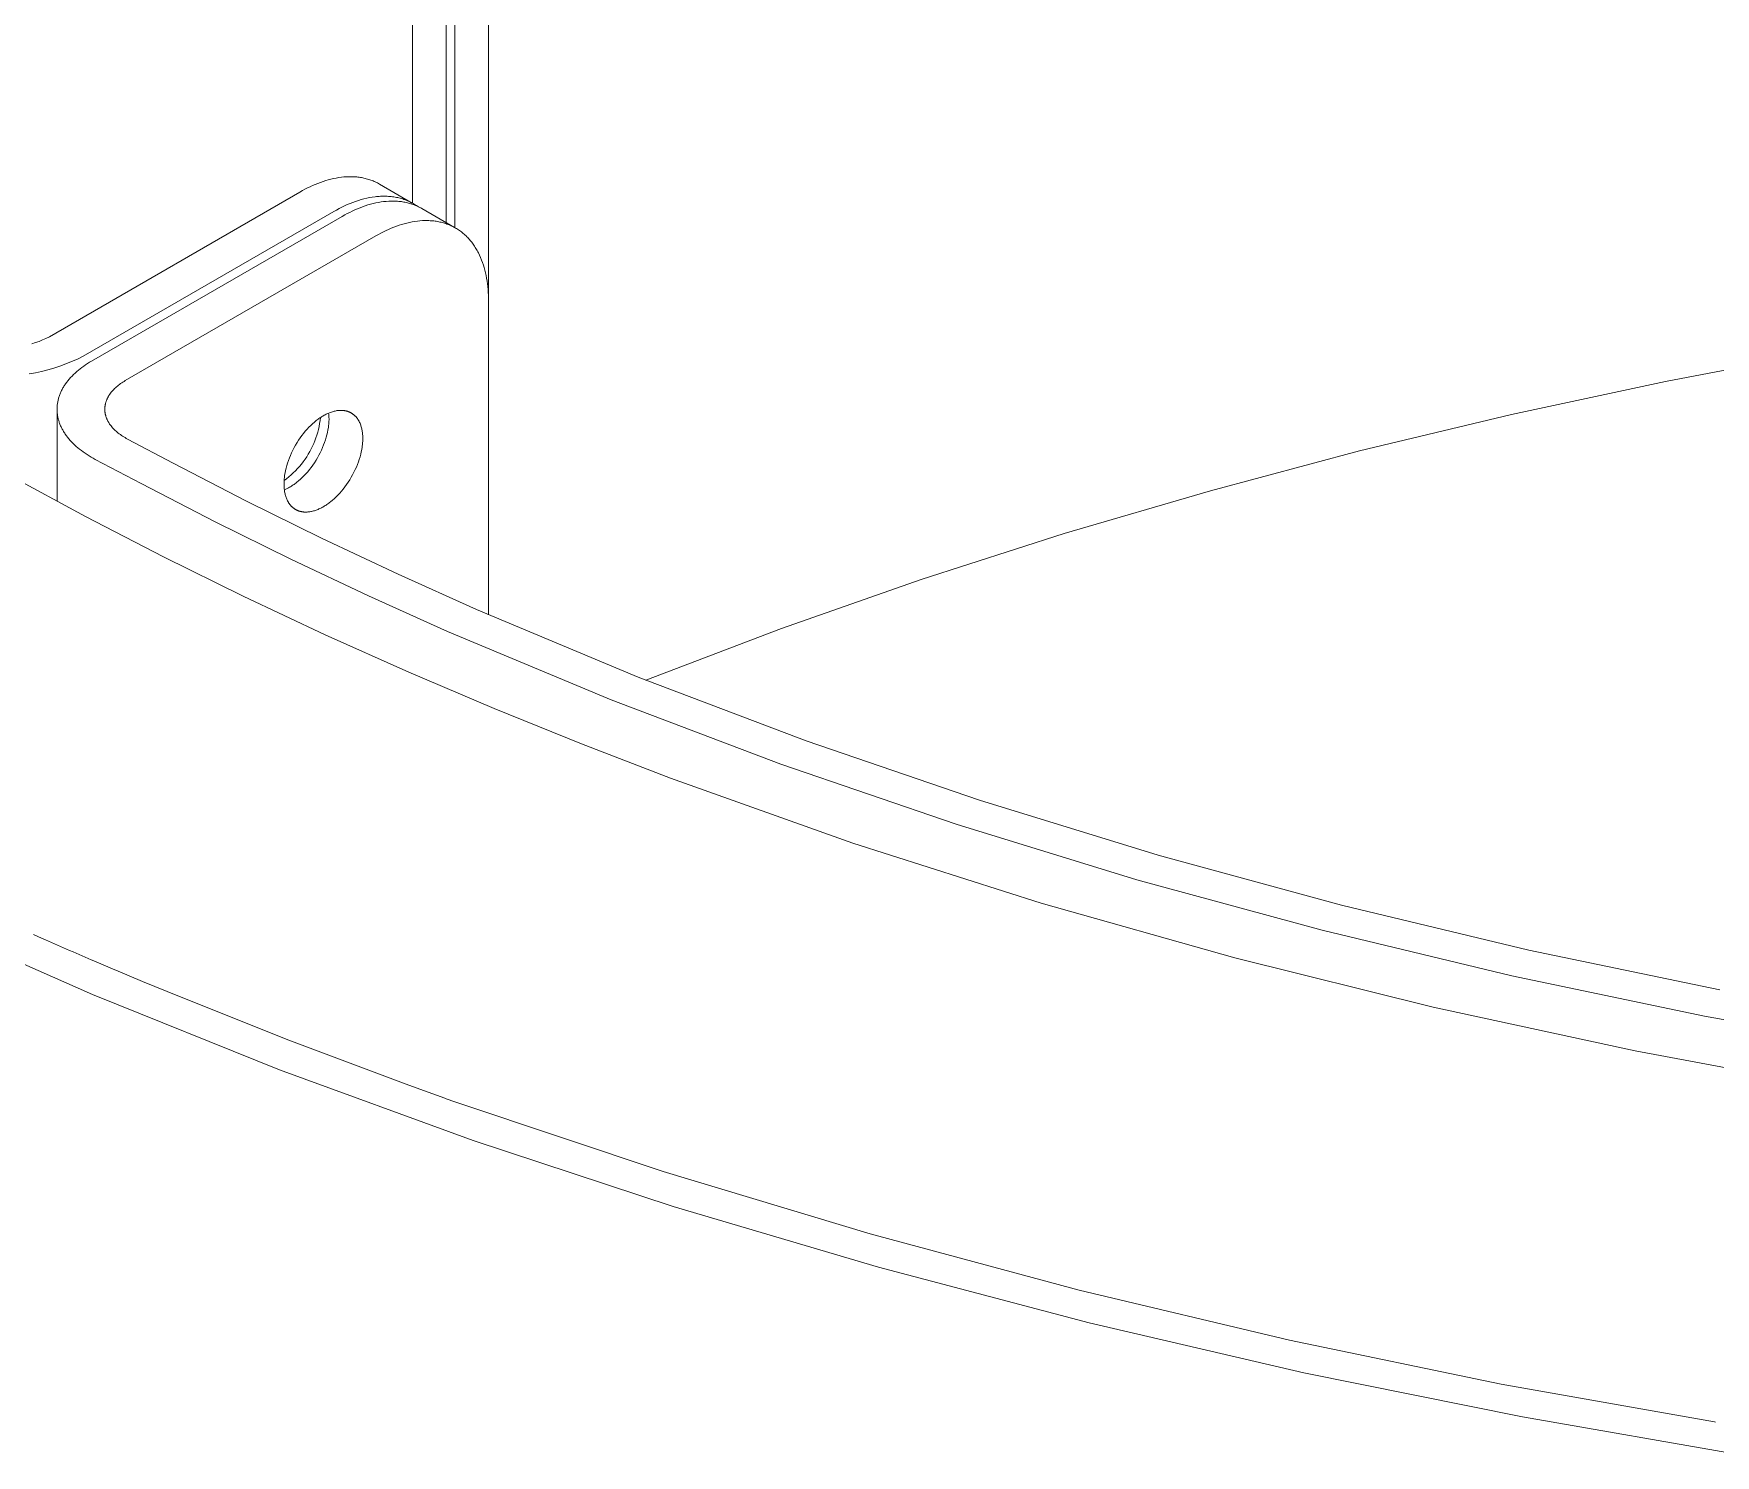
# Model space of a CAD drawing. Header units: inches. Extents: x -0.2 to 94.2, y 2.6 to 69.8.
# Drawn here: x 71.478 to 75.638, y 27.171 to 30.687 of the extents above; entities that cross this region are included whole.
import ezdxf

# ---------------------------------------------------------------- set-up
doc = ezdxf.new("R2010")
doc.units = ezdxf.units.IN
doc.layers.add('ZANO_R', color=7, linetype='Continuous', lineweight=0)

msp = doc.modelspace()

# ---------------------------------------------------------------- linework, layer by layer
at = {"layer": 'ZANO_R'}
for p, q in [((72.6032, 37.69706), (72.6032, 30.02997)), ((72.51968, 37.64885), (72.51968, 30.20777)), ((72.49878, 30.21986), (72.49878, 37.63678)), ((72.41526, 30.26805), (72.41526, 37.58856)), ((72.20698, 30.32577), (72.21347, 30.32747)), ((72.21347, 30.32747), (72.21996, 30.32897)), ((72.21996, 30.32897), (72.22644, 30.33027)), ((72.22644, 30.33027), (72.2329, 30.33137)), ((72.2329, 30.33137), (72.23934, 30.33225)), ((72.23934, 30.33225), (72.24575, 30.33291)), ((72.24575, 30.33291), (72.25212, 30.33335)), ((72.25212, 30.33335), (72.25529, 30.33349)), ((72.25529, 30.33349), (72.25845, 30.33357)), ((72.25845, 30.33357), (72.2616, 30.3336)), ((72.2616, 30.3336), (72.26473, 30.33356)), ((72.26473, 30.33356), (72.26785, 30.33347)), ((72.26785, 30.33347), (72.27095, 30.33332)), ((72.27095, 30.33332), (72.27404, 30.33312)), ((72.27404, 30.33312), (72.27711, 30.33285)), ((72.27711, 30.33285), (72.28016, 30.33253)), ((72.28016, 30.33253), (72.2832, 30.33215)), ((72.2832, 30.33215), (72.28621, 30.33171)), ((72.28621, 30.33171), (72.28921, 30.33121)), ((72.28921, 30.33121), (72.29218, 30.33065)), ((72.29218, 30.33065), (72.29513, 30.33003)), ((72.29513, 30.33003), (72.29806, 30.32935)), ((72.29806, 30.32935), (72.30097, 30.32861)), ((72.30097, 30.32861), (72.30385, 30.32781)), ((72.30385, 30.32781), (72.3067, 30.32696)), ((72.3067, 30.32696), (72.30953, 30.32604)), ((71.5169, 29.93771), (72.13687, 30.29565)), ((72.13687, 30.29565), (72.14305, 30.29914)), ((72.14305, 30.29914), (72.14928, 30.3025)), ((72.14928, 30.3025), (72.15556, 30.30572)), ((72.15556, 30.30572), (72.16188, 30.30879)), ((72.16188, 30.30879), (72.16825, 30.31172)), ((72.16825, 30.31172), (72.17464, 30.31449)), ((72.17464, 30.31449), (72.18107, 30.3171)), ((72.18107, 30.3171), (72.18753, 30.31953)), ((72.18753, 30.31953), (72.194, 30.32179)), ((72.194, 30.32179), (72.20048, 30.32388)), ((72.20048, 30.32388), (72.20698, 30.32577)), ((72.30953, 30.32604), (72.31234, 30.32507)), ((72.31234, 30.32507), (72.31511, 30.32403)), ((72.31511, 30.32403), (72.31786, 30.32294)), ((72.31786, 30.32294), (72.32058, 30.32179)), ((72.32058, 30.32179), (72.32327, 30.32058)), ((72.32327, 30.32058), (72.32593, 30.31931)), ((72.32593, 30.31931), (72.32856, 30.31798)), ((72.32603, 30.28438), (72.32944, 30.28471)), ((72.32856, 30.31798), (72.33116, 30.3166)), ((72.32944, 30.28471), (72.33283, 30.28497)), ((72.33116, 30.3166), (72.33372, 30.31515)), ((72.33283, 30.28497), (72.33621, 30.28516)), ((72.41469, 30.26841), (72.33372, 30.31515)), ((72.33621, 30.28516), (72.33959, 30.2853)), ((72.33959, 30.2853), (72.34294, 30.28537)), ((72.34294, 30.28537), (72.34629, 30.28537)), ((72.34629, 30.28537), (72.34961, 30.28531)), ((72.34961, 30.28531), (72.35292, 30.28519)), ((72.35292, 30.28519), (72.35622, 30.285)), ((72.35622, 30.285), (72.35949, 30.28474)), ((72.35949, 30.28474), (72.36275, 30.28442)), ((72.22039, 30.24743), (71.60041, 29.88949)), ((72.22039, 30.24743), (72.22696, 30.25114)), ((72.22696, 30.25114), (72.2336, 30.2547)), ((72.2336, 30.2547), (72.24029, 30.2581)), ((72.24029, 30.2581), (72.24703, 30.26134)), ((72.24703, 30.26134), (72.25381, 30.26441)), ((72.25998, 30.24543), (72.2537, 30.24221)), ((72.25381, 30.26441), (72.26063, 30.26729)), ((72.2663, 30.24851), (72.25998, 30.24543)), ((72.26063, 30.26729), (72.26748, 30.26999)), ((72.27267, 30.25143), (72.2663, 30.24851)), ((72.26748, 30.26999), (72.27436, 30.2725)), ((72.27906, 30.2542), (72.27267, 30.25143)), ((72.27436, 30.2725), (72.28126, 30.2748)), ((72.28549, 30.25681), (72.27906, 30.2542)), ((72.28126, 30.2748), (72.28816, 30.27689)), ((72.29194, 30.25925), (72.28549, 30.25681)), ((72.28816, 30.27689), (72.29507, 30.27877)), ((72.29842, 30.26151), (72.29194, 30.25925)), ((72.29507, 30.27877), (72.30198, 30.28043)), ((72.3049, 30.26359), (72.29842, 30.26151)), ((72.30198, 30.28043), (72.30888, 30.28185)), ((72.31139, 30.26548), (72.3049, 30.26359)), ((72.30888, 30.28185), (72.31576, 30.28305)), ((72.31789, 30.26718), (72.31139, 30.26548)), ((72.31576, 30.28305), (72.32262, 30.284)), ((72.32438, 30.26869), (72.31789, 30.26718)), ((72.32262, 30.284), (72.32603, 30.28438)), ((72.33086, 30.26999), (72.32438, 30.26869)), ((72.33732, 30.27108), (72.33086, 30.26999)), ((72.34376, 30.27196), (72.33732, 30.27108)), ((72.35017, 30.27262), (72.34376, 30.27196)), ((72.35654, 30.27307), (72.35017, 30.27262)), ((72.35971, 30.2732), (72.35654, 30.27307)), ((72.36287, 30.27328), (72.35971, 30.2732)), ((72.36275, 30.28442), (72.36598, 30.28403)), ((72.36602, 30.27331), (72.36287, 30.27328)), ((72.36598, 30.28403), (72.36919, 30.28357)), ((72.36915, 30.27328), (72.36602, 30.27331)), ((72.37227, 30.27319), (72.36915, 30.27328)), ((72.36919, 30.28357), (72.37238, 30.28305)), ((72.37537, 30.27304), (72.37227, 30.27319)), ((72.37238, 30.28305), (72.37555, 30.28246)), ((72.37846, 30.27283), (72.37537, 30.27304)), ((72.37555, 30.28246), (72.37869, 30.2818)), ((72.38153, 30.27257), (72.37846, 30.27283)), ((72.37869, 30.2818), (72.38181, 30.28108)), ((72.38458, 30.27224), (72.38153, 30.27257)), ((72.38181, 30.28108), (72.3849, 30.28028)), ((72.38762, 30.27186), (72.38458, 30.27224)), ((72.3849, 30.28028), (72.38796, 30.27942)), ((72.39063, 30.27142), (72.38762, 30.27186)), ((72.38796, 30.27942), (72.39099, 30.2785)), ((72.39363, 30.27092), (72.39063, 30.27142)), ((72.39099, 30.2785), (72.39399, 30.2775)), ((72.3966, 30.27036), (72.39363, 30.27092)), ((72.39399, 30.2775), (72.39697, 30.27644)), ((72.39955, 30.26974), (72.3966, 30.27036)), ((72.39697, 30.27644), (72.39991, 30.27532)), ((72.40248, 30.26906), (72.39955, 30.26974)), ((72.39991, 30.27532), (72.40282, 30.27412)), ((72.40539, 30.26833), (72.40248, 30.26906)), ((72.40282, 30.27412), (72.40569, 30.27286)), ((72.40827, 30.26753), (72.40539, 30.26833)), ((72.40569, 30.27286), (72.40853, 30.27153)), ((72.41112, 30.26667), (72.40827, 30.26753)), ((72.40853, 30.27153), (72.41134, 30.27014)), ((72.41395, 30.26576), (72.41112, 30.26667)), ((72.41134, 30.27014), (72.41411, 30.26868)), ((72.41676, 30.26478), (72.41395, 30.26576)), ((72.41411, 30.26868), (72.41685, 30.26716)), ((72.41953, 30.26375), (72.41676, 30.26478)), ((72.41685, 30.26716), (72.41955, 30.26557)), ((72.42228, 30.26265), (72.41953, 30.26375)), ((72.41955, 30.26557), (72.42221, 30.26392)), ((72.42221, 30.26392), (72.42483, 30.2622)), ((72.425, 30.2615), (72.42228, 30.26265)), ((72.42483, 30.2622), (72.42741, 30.26042)), ((72.42769, 30.26029), (72.425, 30.2615)), ((72.43035, 30.25902), (72.42769, 30.26029)), ((72.43298, 30.25769), (72.43035, 30.25902)), ((72.43558, 30.25631), (72.43298, 30.25769)), ((72.43814, 30.25487), (72.43558, 30.25631)), ((72.43814, 30.25487), (72.51911, 30.20812)), ((71.62132, 29.87743), (72.24129, 30.23537)), ((72.24747, 30.23885), (72.24129, 30.23537)), ((72.2537, 30.24221), (72.24747, 30.23885)), ((72.35618, 30.20322), (72.34982, 30.20029)), ((72.36258, 30.20598), (72.35618, 30.20322)), ((72.36901, 30.20859), (72.36258, 30.20598)), ((72.37546, 30.21103), (72.36901, 30.20859)), ((72.38193, 30.21329), (72.37546, 30.21103)), ((72.38842, 30.21537), (72.38193, 30.21329)), ((72.39491, 30.21726), (72.38842, 30.21537)), ((72.40141, 30.21896), (72.39491, 30.21726)), ((72.4079, 30.22047), (72.40141, 30.21896)), ((72.41438, 30.22177), (72.4079, 30.22047)), ((72.42084, 30.22286), (72.41438, 30.22177)), ((72.42728, 30.22374), (72.42084, 30.22286)), ((72.43369, 30.2244), (72.42728, 30.22374)), ((72.44006, 30.22485), (72.43369, 30.2244)), ((72.44323, 30.22498), (72.44006, 30.22485)), ((72.44639, 30.22507), (72.44323, 30.22498)), ((72.44954, 30.22509), (72.44639, 30.22507)), ((72.45267, 30.22506), (72.44954, 30.22509)), ((72.45579, 30.22497), (72.45267, 30.22506)), ((72.45889, 30.22482), (72.45579, 30.22497)), ((72.46198, 30.22461), (72.45889, 30.22482)), ((72.46505, 30.22435), (72.46198, 30.22461)), ((72.4681, 30.22402), (72.46505, 30.22435)), ((72.47113, 30.22364), (72.4681, 30.22402)), ((72.47415, 30.2232), (72.47113, 30.22364)), ((72.47714, 30.2227), (72.47415, 30.2232)), ((72.48012, 30.22214), (72.47714, 30.2227)), ((72.48307, 30.22152), (72.48012, 30.22214)), ((72.486, 30.22084), (72.48307, 30.22152)), ((72.4889, 30.22011), (72.486, 30.22084)), ((72.49178, 30.21931), (72.4889, 30.22011)), ((72.49464, 30.21845), (72.49178, 30.21931)), ((72.49747, 30.21754), (72.49464, 30.21845)), ((72.50027, 30.21656), (72.49747, 30.21754)), ((72.50305, 30.21553), (72.50027, 30.21656)), ((72.5058, 30.21443), (72.50305, 30.21553)), ((72.50852, 30.21328), (72.5058, 30.21443)), ((72.51121, 30.21207), (72.50852, 30.21328)), ((72.51387, 30.2108), (72.51121, 30.21207)), ((72.5165, 30.20947), (72.51387, 30.2108)), ((72.51909, 30.20809), (72.5165, 30.20947)), ((72.52166, 30.20665), (72.51909, 30.20809)), ((72.52419, 30.20515), (72.52166, 30.20665)), ((72.52669, 30.20359), (72.52419, 30.20515)), ((72.52915, 30.20198), (72.52669, 30.20359)), ((72.53158, 30.20031), (72.52915, 30.20198)), ((72.32481, 30.18715), (71.70483, 29.82921)), ((72.33098, 30.19064), (72.32481, 30.18715)), ((72.33722, 30.19399), (72.33098, 30.19064)), ((72.3435, 30.19721), (72.33722, 30.19399)), ((72.34982, 30.20029), (72.3435, 30.19721)), ((72.53397, 30.19859), (72.53158, 30.20031)), ((72.53633, 30.19681), (72.53397, 30.19859)), ((72.53865, 30.19497), (72.53633, 30.19681)), ((72.54093, 30.19309), (72.53865, 30.19497)), ((72.54318, 30.19115), (72.54093, 30.19309)), ((72.54539, 30.18915), (72.54318, 30.19115)), ((72.54756, 30.18711), (72.54539, 30.18915)), ((72.54969, 30.18501), (72.54756, 30.18711)), ((72.55178, 30.18286), (72.54969, 30.18501)), ((72.55383, 30.18067), (72.55178, 30.18286)), ((72.55585, 30.17842), (72.55383, 30.18067)), ((72.55782, 30.17612), (72.55585, 30.17842)), ((72.55975, 30.17378), (72.55782, 30.17612)), ((72.56164, 30.17139), (72.55975, 30.17378)), ((72.56348, 30.16895), (72.56164, 30.17139)), ((72.56529, 30.16647), (72.56348, 30.16895)), ((72.56706, 30.16395), (72.56529, 30.16647)), ((72.56878, 30.16138), (72.56706, 30.16395)), ((72.57046, 30.15876), (72.56878, 30.16138)), ((72.57209, 30.15611), (72.57046, 30.15876)), ((72.57369, 30.15341), (72.57209, 30.15611)), ((72.57524, 30.15067), (72.57369, 30.15341)), ((72.57675, 30.1479), (72.57524, 30.15067)), ((72.57822, 30.14508), (72.57675, 30.1479)), ((72.58102, 30.13934), (72.57822, 30.14508)), ((72.58365, 30.13346), (72.58102, 30.13934)), ((72.58611, 30.12744), (72.58365, 30.13346)), ((72.58839, 30.1213), (72.58611, 30.12744)), ((72.59051, 30.11504), (72.58839, 30.1213)), ((72.59245, 30.10867), (72.59051, 30.11504)), ((72.59422, 30.10219), (72.59245, 30.10867)), ((72.59583, 30.09562), (72.59422, 30.10219)), ((72.59727, 30.08896), (72.59583, 30.09562)), ((72.59855, 30.08223), (72.59727, 30.08896)), ((72.59966, 30.07542), (72.59855, 30.08223)), ((72.60062, 30.06855), (72.59966, 30.07542)), ((72.60142, 30.06163), (72.60062, 30.06855)), ((72.60207, 30.05465), (72.60142, 30.06163)), ((72.60257, 30.04764), (72.60207, 30.05465)), ((72.60292, 30.04059), (72.60257, 30.04764)), ((72.60313, 30.03351), (72.60292, 30.04059)), ((72.6032, 30.02642), (72.60313, 30.03351)), ((72.6032, 29.25), (72.6032, 30.02642)), ((71.48271, 29.92318), (71.47387, 29.92029)), ((71.49144, 29.92637), (71.48271, 29.92318)), ((71.50005, 29.92986), (71.49144, 29.92637)), ((71.50854, 29.93364), (71.50005, 29.92986)), ((71.5169, 29.93771), (71.50854, 29.93364)), ((71.54291, 29.86505), (71.5576, 29.87041)), ((71.5576, 29.87041), (71.57209, 29.87628)), ((71.57209, 29.87628), (71.58636, 29.88264)), ((71.58636, 29.88264), (71.60041, 29.88949)), ((71.60662, 29.86829), (71.61141, 29.87142)), ((71.61141, 29.87142), (71.61631, 29.87446)), ((71.61631, 29.87446), (71.62132, 29.87743)), ((75.51477, 29.8274), (75.90071, 29.90082)), ((71.46721, 29.846), (71.4826, 29.84876)), ((71.4826, 29.84876), (71.49788, 29.85205)), ((71.49788, 29.85205), (71.51304, 29.85586)), ((71.51304, 29.85586), (71.52805, 29.8602)), ((71.52805, 29.8602), (71.54291, 29.86505)), ((71.55983, 29.82513), (71.56286, 29.82905)), ((71.56286, 29.82905), (71.56607, 29.83293)), ((71.56607, 29.83293), (71.56945, 29.83676)), ((71.56945, 29.83676), (71.57299, 29.84053)), ((71.57299, 29.84053), (71.57668, 29.84423)), ((71.57668, 29.84423), (71.58054, 29.84788)), ((71.58054, 29.84788), (71.58454, 29.85146)), ((71.58454, 29.85146), (71.58869, 29.85498)), ((71.58869, 29.85498), (71.59297, 29.85842)), ((71.59297, 29.85842), (71.5974, 29.86178)), ((71.5974, 29.86178), (71.60195, 29.86507)), ((71.60195, 29.86507), (71.60662, 29.86829)), ((71.70186, 29.82745), (71.69894, 29.82563)), ((71.70483, 29.82921), (71.70186, 29.82745)), ((75.13364, 29.74552), (75.51477, 29.8274)), ((71.53937, 29.78406), (71.53996, 29.78616)), ((71.53996, 29.78616), (71.54058, 29.78825)), ((71.54058, 29.78825), (71.54126, 29.79035)), ((71.54126, 29.79035), (71.54198, 29.79244)), ((71.54198, 29.79244), (71.54275, 29.79453)), ((71.54275, 29.79453), (71.54357, 29.79661)), ((71.54357, 29.79661), (71.54443, 29.79869)), ((71.54443, 29.79869), (71.54534, 29.80077)), ((71.54534, 29.80077), (71.5463, 29.80284)), ((71.5463, 29.80284), (71.5473, 29.8049)), ((71.5473, 29.8049), (71.54835, 29.80696)), ((71.54835, 29.80696), (71.54944, 29.80901)), ((71.54944, 29.80901), (71.55058, 29.81106)), ((71.55058, 29.81106), (71.55177, 29.8131)), ((71.55177, 29.8131), (71.553, 29.81513)), ((71.553, 29.81513), (71.55428, 29.81715)), ((71.55428, 29.81715), (71.5556, 29.81916)), ((71.5556, 29.81916), (71.55696, 29.82116)), ((71.55696, 29.82116), (71.55983, 29.82513)), ((71.66082, 29.78609), (71.66023, 29.78486)), ((71.66145, 29.78731), (71.66082, 29.78609)), ((71.6621, 29.78853), (71.66145, 29.78731)), ((71.66278, 29.78975), (71.6621, 29.78853)), ((71.66348, 29.79096), (71.66278, 29.78975)), ((71.66421, 29.79216), (71.66348, 29.79096)), ((71.66497, 29.79336), (71.66421, 29.79216)), ((71.66576, 29.79456), (71.66497, 29.79336)), ((71.66657, 29.79575), (71.66576, 29.79456)), ((71.66827, 29.79811), (71.66657, 29.79575)), ((71.67008, 29.80045), (71.66827, 29.79811)), ((71.67199, 29.80275), (71.67008, 29.80045)), ((71.67399, 29.80503), (71.67199, 29.80275)), ((71.6761, 29.80727), (71.67399, 29.80503)), ((71.6783, 29.80947), (71.6761, 29.80727)), ((71.68059, 29.81164), (71.6783, 29.80947)), ((71.68297, 29.81377), (71.68059, 29.81164)), ((71.68543, 29.81586), (71.68297, 29.81377)), ((71.68798, 29.81791), (71.68543, 29.81586)), ((71.69061, 29.81991), (71.68798, 29.81791)), ((71.69332, 29.82186), (71.69061, 29.81991)), ((71.69609, 29.82377), (71.69332, 29.82186)), ((71.69894, 29.82563), (71.69609, 29.82377)), ((71.53599, 29.75896), (71.53602, 29.76103)), ((71.536, 29.75688), (71.53599, 29.75896)), ((71.53599, 29.53069), (71.53599, 29.75688)), ((71.53605, 29.75482), (71.536, 29.75688)), ((71.53602, 29.76103), (71.5361, 29.76311)), ((71.53616, 29.75275), (71.53605, 29.75482)), ((71.5361, 29.76311), (71.53622, 29.7652)), ((71.5363, 29.75068), (71.53616, 29.75275)), ((71.53622, 29.7652), (71.53638, 29.76729)), ((71.53649, 29.74861), (71.5363, 29.75068)), ((71.53638, 29.76729), (71.5366, 29.76938)), ((71.53672, 29.74653), (71.53649, 29.74861)), ((71.5366, 29.76938), (71.53686, 29.77147)), ((71.537, 29.74445), (71.53672, 29.74653)), ((71.53686, 29.77147), (71.53716, 29.77357)), ((71.53733, 29.74237), (71.537, 29.74445)), ((71.53716, 29.77357), (71.53751, 29.77567)), ((71.53751, 29.77567), (71.53791, 29.77777)), ((71.53791, 29.77777), (71.53835, 29.77986)), ((71.53835, 29.77986), (71.53884, 29.78196)), ((71.53884, 29.78196), (71.53937, 29.78406)), ((71.65412, 29.76), (71.6541, 29.75877)), ((71.6541, 29.75877), (71.6541, 29.75753)), ((71.6541, 29.75753), (71.65414, 29.7563)), ((71.65416, 29.76124), (71.65412, 29.76)), ((71.65414, 29.7563), (71.6542, 29.75508)), ((71.65423, 29.76248), (71.65416, 29.76124)), ((71.6542, 29.75508), (71.65428, 29.75385)), ((71.65433, 29.76372), (71.65423, 29.76248)), ((71.65428, 29.75385), (71.6544, 29.75261)), ((71.65446, 29.76496), (71.65433, 29.76372)), ((71.6544, 29.75261), (71.65453, 29.75138)), ((71.65461, 29.76621), (71.65446, 29.76496)), ((71.65453, 29.75138), (71.6547, 29.75014)), ((71.65479, 29.76745), (71.65461, 29.76621)), ((71.6547, 29.75014), (71.65489, 29.7489)), ((71.655, 29.7687), (71.65479, 29.76745)), ((71.65489, 29.7489), (71.65511, 29.74766)), ((71.65524, 29.76995), (71.655, 29.7687)), ((71.65511, 29.74766), (71.65536, 29.74642)), ((71.6555, 29.7712), (71.65524, 29.76995)), ((71.65536, 29.74642), (71.65564, 29.74518)), ((71.65579, 29.77245), (71.6555, 29.7712)), ((71.65564, 29.74518), (71.65594, 29.74394)), ((71.65611, 29.77369), (71.65579, 29.77245)), ((71.65594, 29.74394), (71.65627, 29.7427)), ((71.65646, 29.77494), (71.65611, 29.77369)), ((71.65683, 29.77619), (71.65646, 29.77494)), ((71.65723, 29.77743), (71.65683, 29.77619)), ((71.65766, 29.77868), (71.65723, 29.77743)), ((71.65812, 29.77992), (71.65766, 29.77868)), ((71.65861, 29.78116), (71.65812, 29.77992)), ((71.65912, 29.78239), (71.65861, 29.78116)), ((71.65966, 29.78363), (71.65912, 29.78239)), ((71.66023, 29.78486), (71.65966, 29.78363)), ((72.19696, 29.74363), (72.19914, 29.74481)), ((72.19914, 29.74481), (72.20134, 29.74594)), ((72.20134, 29.74594), (72.20356, 29.74701)), ((72.20356, 29.74701), (72.20578, 29.74804)), ((72.20578, 29.74804), (72.20802, 29.74901)), ((72.20784, 29.74893), (72.20823, 29.7453)), ((72.20802, 29.74901), (72.21027, 29.74992)), ((72.20823, 29.7453), (72.20851, 29.74167)), ((72.21027, 29.74992), (72.21253, 29.75077)), ((72.21253, 29.75077), (72.2148, 29.75156)), ((72.2148, 29.75156), (72.21707, 29.75229)), ((72.21707, 29.75229), (72.21934, 29.75295)), ((72.21934, 29.75295), (72.22161, 29.75355)), ((72.22161, 29.75355), (72.22388, 29.75408)), ((72.22388, 29.75408), (72.22615, 29.75453)), ((72.22615, 29.75453), (72.22841, 29.75491)), ((72.22841, 29.75491), (72.23067, 29.75522)), ((72.23067, 29.75522), (72.23291, 29.75545)), ((72.23291, 29.75545), (72.23514, 29.75561)), ((72.23514, 29.75561), (72.23625, 29.75566)), ((72.23625, 29.75566), (72.23736, 29.75569)), ((72.23736, 29.75569), (72.23846, 29.75569)), ((72.23846, 29.75569), (72.23955, 29.75568)), ((72.23955, 29.75568), (72.24064, 29.75565)), ((72.24064, 29.75565), (72.24173, 29.7556)), ((72.24173, 29.7556), (72.24281, 29.75553)), ((72.24281, 29.75553), (72.24389, 29.75543)), ((72.24389, 29.75543), (72.24495, 29.75532)), ((72.24495, 29.75532), (72.24602, 29.75519)), ((72.24602, 29.75519), (72.24707, 29.75503)), ((72.24707, 29.75503), (72.24812, 29.75486)), ((72.24812, 29.75486), (72.24916, 29.75466)), ((72.24916, 29.75466), (72.25019, 29.75445)), ((72.25019, 29.75445), (72.25122, 29.75421)), ((72.25122, 29.75421), (72.25224, 29.75395)), ((72.25224, 29.75395), (72.25324, 29.75367)), ((72.25324, 29.75367), (72.25424, 29.75337)), ((72.25424, 29.75337), (72.25523, 29.75305)), ((72.25523, 29.75305), (72.25622, 29.75271)), ((72.25622, 29.75271), (72.25719, 29.75235)), ((72.25719, 29.75235), (72.25815, 29.75196)), ((72.25815, 29.75196), (72.2591, 29.75156)), ((72.2591, 29.75156), (72.26004, 29.75114)), ((72.26004, 29.75114), (72.26097, 29.75069)), ((72.26097, 29.75069), (72.26189, 29.75023)), ((72.26189, 29.75023), (72.2628, 29.74974)), ((72.2628, 29.74974), (72.2637, 29.74924)), ((72.2637, 29.74924), (72.26458, 29.74871)), ((72.26458, 29.74871), (72.26546, 29.74817)), ((72.26546, 29.74817), (72.26632, 29.7476)), ((72.26632, 29.7476), (72.26717, 29.74702)), ((72.26717, 29.74702), (72.26801, 29.74642)), ((72.26801, 29.74642), (72.26883, 29.74579)), ((72.26883, 29.74579), (72.26965, 29.74515)), ((72.26965, 29.74515), (72.27045, 29.74449)), ((72.27045, 29.74449), (72.27123, 29.74381)), ((72.27123, 29.74381), (72.27201, 29.74312)), ((74.75814, 29.65534), (75.13364, 29.74552)), ((71.5377, 29.74028), (71.53733, 29.74237)), ((71.53811, 29.7382), (71.5377, 29.74028)), ((71.53857, 29.73611), (71.53811, 29.7382)), ((71.53908, 29.73402), (71.53857, 29.73611)), ((71.53964, 29.73194), (71.53908, 29.73402)), ((71.54024, 29.72985), (71.53964, 29.73194)), ((71.54089, 29.72777), (71.54024, 29.72985)), ((71.54158, 29.72568), (71.54089, 29.72777)), ((71.54232, 29.7236), (71.54158, 29.72568)), ((71.54311, 29.72153), (71.54232, 29.7236)), ((71.54394, 29.71945), (71.54311, 29.72153)), ((71.54482, 29.71738), (71.54394, 29.71945)), ((71.54575, 29.71531), (71.54482, 29.71738)), ((71.54672, 29.71325), (71.54575, 29.71531)), ((71.54774, 29.71119), (71.54672, 29.71325)), ((71.5488, 29.70914), (71.54774, 29.71119)), ((71.54991, 29.7071), (71.5488, 29.70914)), ((71.55107, 29.70506), (71.54991, 29.7071)), ((71.55227, 29.70303), (71.55107, 29.70506)), ((71.55352, 29.70101), (71.55227, 29.70303)), ((71.65627, 29.7427), (71.65663, 29.74146)), ((71.65663, 29.74146), (71.65701, 29.74022)), ((71.65701, 29.74022), (71.65742, 29.73898)), ((71.65742, 29.73898), (71.65786, 29.73775)), ((71.65786, 29.73775), (71.65833, 29.73651)), ((71.65833, 29.73651), (71.65883, 29.73528)), ((71.65883, 29.73528), (71.65935, 29.73404)), ((71.65935, 29.73404), (71.6599, 29.73282)), ((71.6599, 29.73282), (71.66048, 29.73159)), ((71.66048, 29.73159), (71.66108, 29.73037)), ((71.66108, 29.73037), (71.66172, 29.72915)), ((71.66172, 29.72915), (71.66238, 29.72793)), ((71.66238, 29.72793), (71.66307, 29.72672)), ((71.66307, 29.72672), (71.66378, 29.72551)), ((71.66378, 29.72551), (71.66452, 29.72431)), ((71.66452, 29.72431), (71.66529, 29.72311)), ((71.66529, 29.72311), (71.66609, 29.72192)), ((71.66609, 29.72192), (71.66776, 29.71955)), ((71.66776, 29.71955), (71.66954, 29.71721)), ((71.66954, 29.71721), (71.67142, 29.71489)), ((71.67142, 29.71489), (71.6734, 29.71261)), ((71.6734, 29.71261), (71.67548, 29.71035)), ((71.67548, 29.71035), (71.67766, 29.70813)), ((71.67766, 29.70813), (71.67993, 29.70595)), ((71.67993, 29.70595), (71.68229, 29.7038)), ((71.68229, 29.7038), (71.68474, 29.70169)), ((72.14572, 29.69876), (72.15005, 29.70401)), ((72.15005, 29.70401), (72.15446, 29.70903)), ((72.15446, 29.70903), (72.15894, 29.71381)), ((72.15894, 29.71381), (72.16345, 29.71833)), ((72.16345, 29.71833), (72.16799, 29.72259)), ((72.16799, 29.72259), (72.17254, 29.72658)), ((72.17254, 29.72658), (72.17707, 29.7303)), ((72.17707, 29.7303), (72.17933, 29.73205)), ((72.17933, 29.73205), (72.18158, 29.73374)), ((72.18257, 29.70871), (72.18071, 29.70154)), ((72.18158, 29.73374), (72.18382, 29.73536)), ((72.18418, 29.71595), (72.18257, 29.70871)), ((72.18382, 29.73536), (72.18605, 29.7369)), ((72.18555, 29.72323), (72.18418, 29.71595)), ((72.18667, 29.73055), (72.18555, 29.72323)), ((72.18605, 29.7369), (72.18826, 29.73838)), ((72.18755, 29.73791), (72.18667, 29.73055)), ((72.18826, 29.73838), (72.19046, 29.73979)), ((72.19046, 29.73979), (72.19264, 29.74114)), ((72.19264, 29.74114), (72.1948, 29.74241)), ((72.1948, 29.74241), (72.19696, 29.74363)), ((72.20496, 29.70125), (72.20614, 29.70718)), ((72.20614, 29.70718), (72.20709, 29.71297)), ((72.20709, 29.71297), (72.20748, 29.7158)), ((72.20748, 29.7158), (72.20782, 29.71859)), ((72.20782, 29.71859), (72.2081, 29.72134)), ((72.2081, 29.72134), (72.20833, 29.72404)), ((72.20833, 29.72404), (72.2085, 29.7267)), ((72.2085, 29.7267), (72.20862, 29.72931)), ((72.20851, 29.74167), (72.20867, 29.73802)), ((72.20862, 29.72931), (72.2087, 29.73187)), ((72.20867, 29.73802), (72.20872, 29.73438)), ((72.2087, 29.73187), (72.20872, 29.73438)), ((72.27201, 29.74312), (72.27276, 29.7424)), ((72.27276, 29.7424), (72.27351, 29.74167)), ((72.27351, 29.74167), (72.27424, 29.74091)), ((72.27424, 29.74091), (72.27496, 29.74015)), ((72.27496, 29.74015), (72.27566, 29.73936)), ((72.27566, 29.73936), (72.27635, 29.73856)), ((72.27635, 29.73856), (72.27703, 29.73774)), ((72.27703, 29.73774), (72.27769, 29.7369)), ((72.27769, 29.7369), (72.27834, 29.73605)), ((72.27834, 29.73605), (72.27897, 29.73518)), ((72.27897, 29.73518), (72.27959, 29.73429)), ((72.27959, 29.73429), (72.28019, 29.73339)), ((72.28019, 29.73339), (72.28078, 29.73248)), ((72.28078, 29.73248), (72.28135, 29.73155)), ((72.28135, 29.73155), (72.28191, 29.73061)), ((72.28191, 29.73061), (72.28245, 29.72965)), ((72.28245, 29.72965), (72.28298, 29.72868)), ((72.28298, 29.72868), (72.28349, 29.72769)), ((72.28349, 29.72769), (72.28448, 29.72568)), ((72.28448, 29.72568), (72.2854, 29.72362)), ((72.2854, 29.72362), (72.28626, 29.72152)), ((72.28626, 29.72152), (72.28706, 29.71937)), ((72.28706, 29.71937), (72.2878, 29.71718)), ((72.2878, 29.71718), (72.28848, 29.71495)), ((72.28848, 29.71495), (72.2891, 29.71268)), ((72.2891, 29.71268), (72.28966, 29.71038)), ((72.28966, 29.71038), (72.29016, 29.70805)), ((72.29016, 29.70805), (72.29061, 29.70569)), ((72.29061, 29.70569), (72.291, 29.70331)), ((72.291, 29.70331), (72.29134, 29.70091)), ((71.55482, 29.69899), (71.55352, 29.70101)), ((71.55616, 29.69699), (71.55482, 29.69899)), ((71.55897, 29.69301), (71.55616, 29.69699)), ((71.56195, 29.68907), (71.55897, 29.69301)), ((71.56512, 29.68517), (71.56195, 29.68907)), ((71.56845, 29.68133), (71.56512, 29.68517)), ((71.57195, 29.67753), (71.56845, 29.68133)), ((71.57561, 29.6738), (71.57195, 29.67753)), ((71.57943, 29.67012), (71.57561, 29.6738)), ((71.5834, 29.66651), (71.57943, 29.67012)), ((71.58753, 29.66296), (71.5834, 29.66651)), ((71.5918, 29.65948), (71.58753, 29.66296)), ((71.68474, 29.70169), (71.68728, 29.69962)), ((71.68728, 29.69962), (71.6899, 29.6976)), ((71.6899, 29.6976), (71.6926, 29.69562)), ((71.6926, 29.69562), (71.69538, 29.69368)), ((71.69538, 29.69368), (71.69823, 29.6918)), ((71.69823, 29.6918), (71.70115, 29.68996)), ((71.70115, 29.68996), (71.70414, 29.68817)), ((71.70414, 29.68817), (71.70719, 29.68643)), ((71.70719, 29.68643), (71.71029, 29.68475)), ((71.82352, 29.62485), (71.71029, 29.68475)), ((72.11916, 29.65714), (72.12243, 29.66345)), ((72.12243, 29.66345), (72.1259, 29.66968)), ((72.1259, 29.66968), (72.12956, 29.6758)), ((72.12956, 29.6758), (72.13339, 29.68179)), ((72.13339, 29.68179), (72.13737, 29.68763)), ((72.13737, 29.68763), (72.14148, 29.69329)), ((72.14148, 29.69329), (72.14572, 29.69876)), ((72.16786, 29.66683), (72.16459, 29.66018)), ((72.17089, 29.67359), (72.16786, 29.66683)), ((72.1737, 29.68045), (72.17089, 29.67359)), ((72.17627, 29.6874), (72.1737, 29.68045)), ((72.17861, 29.69443), (72.17627, 29.6874)), ((72.18071, 29.70154), (72.17861, 29.69443)), ((72.18999, 29.65725), (72.19284, 29.66364)), ((72.19284, 29.66364), (72.19545, 29.67004)), ((72.19545, 29.67004), (72.19784, 29.67642)), ((72.19784, 29.67642), (72.19998, 29.68275)), ((72.19998, 29.68275), (72.20188, 29.68901)), ((72.20188, 29.68901), (72.20354, 29.69519)), ((72.20354, 29.69519), (72.20496, 29.70125)), ((72.29061, 29.66475), (72.28966, 29.65896)), ((72.291, 29.66758), (72.29061, 29.66475)), ((72.29134, 29.67037), (72.291, 29.66758)), ((72.29134, 29.70091), (72.29162, 29.69848)), ((72.29162, 29.67312), (72.29134, 29.67037)), ((72.29162, 29.69848), (72.29184, 29.69604)), ((72.29184, 29.67582), (72.29162, 29.67312)), ((72.29184, 29.69604), (72.29202, 29.69359)), ((72.29202, 29.67848), (72.29184, 29.67582)), ((72.29202, 29.69359), (72.29214, 29.69112)), ((72.29214, 29.68109), (72.29202, 29.67848)), ((72.29214, 29.69112), (72.29221, 29.68864)), ((72.29221, 29.68365), (72.29214, 29.68109)), ((72.29221, 29.68864), (72.29224, 29.68616)), ((72.29224, 29.68616), (72.29221, 29.68365)), ((71.5962, 29.65608), (71.5918, 29.65948)), ((71.60075, 29.65275), (71.5962, 29.65608)), ((71.60542, 29.6495), (71.60075, 29.65275)), ((71.61021, 29.64632), (71.60542, 29.6495)), ((71.61512, 29.64323), (71.61021, 29.64632)), ((71.62015, 29.64023), (71.61512, 29.64323)), ((71.62527, 29.63731), (71.62015, 29.64023)), ((71.6305, 29.63447), (71.62527, 29.63731)), ((71.6305, 29.63447), (71.74373, 29.57457)), ((72.00459, 29.53121), (71.82352, 29.62485)), ((72.10255, 29.61284), (72.10421, 29.61901)), ((72.10421, 29.61901), (72.10611, 29.62528)), ((72.10611, 29.62528), (72.10825, 29.63161)), ((72.10825, 29.63161), (72.11063, 29.63799)), ((72.11063, 29.63799), (72.11325, 29.64439)), ((72.11325, 29.64439), (72.11609, 29.65078)), ((72.11609, 29.65078), (72.11916, 29.65714)), ((72.14048, 29.62291), (72.13575, 29.6172)), ((72.14501, 29.62877), (72.14048, 29.62291)), ((72.14935, 29.63478), (72.14501, 29.62877)), ((72.15348, 29.64093), (72.14935, 29.63478)), ((72.1574, 29.64722), (72.15348, 29.64093)), ((72.1611, 29.65364), (72.1574, 29.64722)), ((72.16459, 29.66018), (72.1611, 29.65364)), ((72.1646, 29.61474), (72.16872, 29.6204)), ((72.16872, 29.6204), (72.1727, 29.62623)), ((72.1727, 29.62623), (72.17652, 29.63222)), ((72.17652, 29.63222), (72.18018, 29.63834)), ((72.18018, 29.63834), (72.18365, 29.64457)), ((72.18365, 29.64457), (72.18693, 29.65088)), ((72.18693, 29.65088), (72.18999, 29.65725)), ((72.27897, 29.62182), (72.27635, 29.61542)), ((72.28135, 29.6282), (72.27897, 29.62182)), ((72.28349, 29.63453), (72.28135, 29.6282)), ((72.2854, 29.64079), (72.28349, 29.63453)), ((72.28706, 29.64697), (72.2854, 29.64079)), ((72.28848, 29.65303), (72.28706, 29.64697)), ((72.28966, 29.65896), (72.28848, 29.65303)), ((74.38908, 29.55705), (74.75814, 29.65534)), ((71.60595, 29.49331), (71.41792, 29.59527)), ((72.09739, 29.57616), (72.09746, 29.57872)), ((72.09746, 29.57872), (72.09758, 29.58133)), ((72.09758, 29.58133), (72.09776, 29.58399)), ((72.10357, 29.58662), (72.09763, 29.58218)), ((72.09776, 29.58399), (72.09799, 29.58669)), ((72.09799, 29.58669), (72.09827, 29.58944)), ((72.09827, 29.58944), (72.0986, 29.59223)), ((72.0986, 29.59223), (72.09899, 29.59506)), ((72.09899, 29.59506), (72.09994, 29.60085)), ((72.09994, 29.60085), (72.10113, 29.60678)), ((72.10113, 29.60678), (72.10255, 29.61284)), ((72.10935, 29.59125), (72.10357, 29.58662)), ((72.11498, 29.59608), (72.10935, 29.59125)), ((72.12043, 29.60109), (72.11498, 29.59608)), ((72.12572, 29.60629), (72.12043, 29.60109)), ((72.13082, 29.61166), (72.12572, 29.60629)), ((72.12676, 29.57597), (72.12901, 29.57773)), ((72.12901, 29.57773), (72.13355, 29.58144)), ((72.13575, 29.6172), (72.13082, 29.61166)), ((72.13355, 29.58144), (72.13809, 29.58543)), ((72.13809, 29.58543), (72.14263, 29.5897)), ((72.14263, 29.5897), (72.14715, 29.59422)), ((72.14715, 29.59422), (72.15162, 29.599)), ((72.15162, 29.599), (72.15604, 29.60402)), ((72.15604, 29.60402), (72.16037, 29.60927)), ((72.16037, 29.60927), (72.1646, 29.61474)), ((72.25622, 29.57801), (72.25224, 29.57218)), ((72.26004, 29.584), (72.25622, 29.57801)), ((72.2637, 29.59013), (72.26004, 29.584)), ((72.26717, 29.59635), (72.2637, 29.59013)), ((72.27045, 29.60266), (72.26717, 29.59635)), ((72.27351, 29.60903), (72.27045, 29.60266)), ((72.27635, 29.61542), (72.27351, 29.60903)), ((71.92679, 29.4799), (71.74373, 29.57457)), ((72.09736, 29.57365), (72.09739, 29.57616)), ((72.09739, 29.57117), (72.09736, 29.57365)), ((72.09746, 29.56869), (72.09739, 29.57117)), ((72.09758, 29.56622), (72.09746, 29.56869)), ((72.09776, 29.56377), (72.09758, 29.56622)), ((72.09799, 29.56133), (72.09776, 29.56377)), ((72.09827, 29.5589), (72.09799, 29.56133)), ((72.09824, 29.55909), (72.10158, 29.56057)), ((72.0986, 29.5565), (72.09827, 29.5589)), ((72.09899, 29.55412), (72.0986, 29.5565)), ((72.09944, 29.55176), (72.09899, 29.55412)), ((72.09994, 29.54943), (72.09944, 29.55176)), ((72.1005, 29.54713), (72.09994, 29.54943)), ((72.10113, 29.54486), (72.1005, 29.54713)), ((72.10181, 29.54263), (72.10113, 29.54486)), ((72.10158, 29.56057), (72.10486, 29.56215)), ((72.10255, 29.54044), (72.10181, 29.54263)), ((72.10335, 29.53829), (72.10255, 29.54044)), ((72.10421, 29.53618), (72.10335, 29.53829)), ((72.10513, 29.53413), (72.10421, 29.53618)), ((72.10486, 29.56215), (72.1081, 29.56383)), ((72.1081, 29.56383), (72.11128, 29.56561)), ((72.11128, 29.56561), (72.11345, 29.56689)), ((72.11345, 29.56689), (72.11563, 29.56823)), ((72.11563, 29.56823), (72.11783, 29.56964)), ((72.11783, 29.56964), (72.12004, 29.57112)), ((72.12004, 29.57112), (72.12227, 29.57267)), ((72.12227, 29.57267), (72.12451, 29.57429)), ((72.12451, 29.57429), (72.12676, 29.57597)), ((72.22161, 29.53722), (72.21707, 29.53323)), ((72.22615, 29.54148), (72.22161, 29.53722)), ((72.23067, 29.546), (72.22615, 29.54148)), ((72.23514, 29.55078), (72.23067, 29.546)), ((72.23955, 29.5558), (72.23514, 29.55078)), ((72.24389, 29.56105), (72.23955, 29.5558)), ((72.24812, 29.56652), (72.24389, 29.56105)), ((72.25224, 29.57218), (72.24812, 29.56652)), ((74.02723, 29.4509), (74.38908, 29.55705)), ((72.19004, 29.43962), (72.00459, 29.53121)), ((72.10611, 29.53212), (72.10513, 29.53413)), ((72.10662, 29.53113), (72.10611, 29.53212)), ((72.10715, 29.53016), (72.10662, 29.53113)), ((72.10769, 29.5292), (72.10715, 29.53016)), ((72.10825, 29.52826), (72.10769, 29.5292)), ((72.10882, 29.52733), (72.10825, 29.52826)), ((72.10941, 29.52641), (72.10882, 29.52733)), ((72.11001, 29.52551), (72.10941, 29.52641)), ((72.11063, 29.52463), (72.11001, 29.52551)), ((72.11126, 29.52376), (72.11063, 29.52463)), ((72.11191, 29.52291), (72.11126, 29.52376)), ((72.11257, 29.52207), (72.11191, 29.52291)), ((72.11325, 29.52125), (72.11257, 29.52207)), ((72.11394, 29.52045), (72.11325, 29.52125)), ((72.11464, 29.51966), (72.11394, 29.52045)), ((72.11536, 29.51889), (72.11464, 29.51966)), ((72.11609, 29.51814), (72.11536, 29.51889)), ((72.11684, 29.51741), (72.11609, 29.51814)), ((72.1176, 29.51669), (72.11684, 29.51741)), ((72.11837, 29.51599), (72.1176, 29.51669)), ((72.11916, 29.51532), (72.11837, 29.51599)), ((72.11996, 29.51465), (72.11916, 29.51532)), ((72.12077, 29.51401), (72.11996, 29.51465)), ((72.12159, 29.51339), (72.12077, 29.51401)), ((72.12243, 29.51279), (72.12159, 29.51339)), ((72.12328, 29.5122), (72.12243, 29.51279)), ((72.12414, 29.51164), (72.12328, 29.5122)), ((72.12502, 29.51109), (72.12414, 29.51164)), ((72.1259, 29.51057), (72.12502, 29.51109)), ((72.1268, 29.51006), (72.1259, 29.51057)), ((72.12771, 29.50958), (72.1268, 29.51006)), ((72.12863, 29.50911), (72.12771, 29.50958)), ((72.12956, 29.50867), (72.12863, 29.50911)), ((72.1305, 29.50825), (72.12956, 29.50867)), ((72.13145, 29.50784), (72.1305, 29.50825)), ((72.13242, 29.50746), (72.13145, 29.50784)), ((72.13339, 29.5071), (72.13242, 29.50746)), ((72.13437, 29.50676), (72.13339, 29.5071)), ((72.13536, 29.50644), (72.13437, 29.50676)), ((72.13636, 29.50614), (72.13536, 29.50644)), ((72.13737, 29.50586), (72.13636, 29.50614)), ((72.13838, 29.5056), (72.13737, 29.50586)), ((72.13941, 29.50536), (72.13838, 29.5056)), ((72.14044, 29.50515), (72.13941, 29.50536)), ((72.14148, 29.50495), (72.14044, 29.50515)), ((72.14253, 29.50478), (72.14148, 29.50495)), ((72.14359, 29.50462), (72.14253, 29.50478)), ((72.14465, 29.50449), (72.14359, 29.50462)), ((72.14572, 29.50437), (72.14465, 29.50449)), ((72.14679, 29.50428), (72.14572, 29.50437)), ((72.14787, 29.50421), (72.14679, 29.50428)), ((72.14896, 29.50416), (72.14787, 29.50421)), ((72.15005, 29.50413), (72.14896, 29.50416)), ((72.15115, 29.50411), (72.15005, 29.50413)), ((72.15225, 29.50412), (72.15115, 29.50411)), ((72.15335, 29.50415), (72.15225, 29.50412)), ((72.15446, 29.5042), (72.15335, 29.50415)), ((72.15669, 29.50435), (72.15446, 29.5042)), ((72.15894, 29.50459), (72.15669, 29.50435)), ((72.16119, 29.50489), (72.15894, 29.50459)), ((72.16345, 29.50528), (72.16119, 29.50489)), ((72.16572, 29.50573), (72.16345, 29.50528)), ((72.16799, 29.50626), (72.16572, 29.50573)), ((72.17026, 29.50685), (72.16799, 29.50626)), ((72.17254, 29.50752), (72.17026, 29.50685)), ((72.17481, 29.50824), (72.17254, 29.50752)), ((72.17707, 29.50904), (72.17481, 29.50824)), ((72.17933, 29.50989), (72.17707, 29.50904)), ((72.18158, 29.5108), (72.17933, 29.50989)), ((72.18382, 29.51177), (72.18158, 29.5108)), ((72.18605, 29.51279), (72.18382, 29.51177)), ((72.18826, 29.51387), (72.18605, 29.51279)), ((72.19046, 29.515), (72.18826, 29.51387)), ((72.19264, 29.51617), (72.19046, 29.515)), ((72.1948, 29.51739), (72.19264, 29.51617)), ((72.19696, 29.51867), (72.1948, 29.51739)), ((72.19914, 29.52001), (72.19696, 29.51867)), ((72.20134, 29.52142), (72.19914, 29.52001)), ((72.20356, 29.5229), (72.20134, 29.52142)), ((72.20578, 29.52445), (72.20356, 29.5229)), ((72.20802, 29.52607), (72.20578, 29.52445)), ((72.21027, 29.52775), (72.20802, 29.52607)), ((72.21253, 29.52951), (72.21027, 29.52775)), ((72.21707, 29.53323), (72.21253, 29.52951)), ((71.7989, 29.3935), (71.60595, 29.49331)), ((72.11429, 29.3873), (71.92679, 29.4799)), ((72.37978, 29.35015), (72.19004, 29.43962)), ((73.67334, 29.33715), (74.02723, 29.4509)), ((71.99665, 29.29595), (71.7989, 29.3935)), ((72.30612, 29.29685), (72.11429, 29.3873)), ((72.57369, 29.26292), (72.37978, 29.35015)), ((73.32812, 29.21611), (73.67334, 29.33715)), ((72.19909, 29.20077), (71.99665, 29.29595)), ((72.50217, 29.20865), (72.30612, 29.29685)), ((72.97357, 29.09551), (72.57369, 29.26292)), ((72.90646, 29.0394), (72.50217, 29.20865)), ((72.9922, 29.0881), (73.32812, 29.21611)), ((72.40609, 29.10807), (72.19909, 29.20077)), ((72.61753, 29.01796), (72.40609, 29.10807)), ((73.38868, 28.93811), (72.97357, 29.09551)), ((73.32615, 28.88026), (72.90646, 29.0394)), ((72.83326, 28.93054), (72.61753, 29.01796)), ((73.05312, 28.8459), (72.83326, 28.93054)), ((73.81788, 28.79137), (73.38868, 28.93811)), ((73.76008, 28.7319), (73.32615, 28.88026)), ((73.5046, 28.68536), (73.05312, 28.8459)), ((74.25991, 28.65591), (73.81788, 28.79137)), ((74.20699, 28.59494), (73.76008, 28.7319)), ((73.97058, 28.53704), (73.5046, 28.68536)), ((74.71342, 28.53226), (74.25991, 28.65591)), ((74.6655, 28.46993), (74.20699, 28.59494)), ((71.62335, 28.3111), (71.17812, 28.50793)), ((74.44955, 28.40157), (73.97058, 28.53704)), ((75.17698, 28.42089), (74.71342, 28.53226)), ((71.48971, 28.45381), (71.47805, 28.45895)), ((75.13418, 28.35733), (74.6655, 28.46993)), ((71.50767, 28.44592), (71.48971, 28.45381)), ((71.52205, 28.43962), (71.50767, 28.44592)), ((71.56714, 28.41999), (71.52205, 28.43962)), ((71.57569, 28.41629), (71.56714, 28.41999)), ((71.62059, 28.39696), (71.57569, 28.41629)), ((75.64907, 28.32219), (75.17698, 28.42089)), ((71.62692, 28.39425), (71.62059, 28.39696)), ((71.67298, 28.37464), (71.62692, 28.39425)), ((71.68701, 28.3687), (71.67298, 28.37464)), ((74.93988, 28.2795), (74.44955, 28.40157)), ((71.74742, 28.34333), (71.68701, 28.3687)), ((71.80813, 28.31816), (71.74742, 28.34333)), ((75.61147, 28.25754), (75.13418, 28.35733)), ((72.08616, 28.1248), (71.62335, 28.3111)), ((72.10267, 28.20044), (71.80813, 28.31816)), ((75.43988, 28.17129), (74.93988, 28.2795)), ((76.09581, 28.17087), (75.61147, 28.25754)), ((72.3996, 28.08886), (72.10267, 28.20044)), ((75.94777, 28.07728), (75.43988, 28.17129)), ((72.56544, 27.9498), (72.08616, 28.1248)), ((72.41526, 28.08317), (72.3996, 28.08886)), ((72.49534, 28.05435), (72.41526, 28.08317)), ((72.49877, 28.05312), (72.49534, 28.05435)), ((72.51968, 28.04568), (72.49877, 28.05312)), ((72.52739, 28.04294), (72.51968, 28.04568)), ((73.03496, 27.87344), (72.52739, 28.04294)), ((73.05991, 27.78678), (72.56544, 27.9498)), ((73.54731, 27.71897), (73.03496, 27.87344)), ((73.56823, 27.63639), (73.05991, 27.78678)), ((74.06399, 27.57967), (73.54731, 27.71897)), ((74.08892, 27.49919), (73.56823, 27.63639)), ((74.58456, 27.45565), (74.06399, 27.57967)), ((74.62041, 27.37566), (74.08892, 27.49919)), ((75.10855, 27.34704), (74.58456, 27.45565)), ((75.16108, 27.2662), (74.62041, 27.37566)), ((75.63551, 27.25391), (75.10855, 27.34704)), ((75.70925, 27.17115), (75.16108, 27.2662)), ((75.63801, 27.2535), (75.63551, 27.25391))]:
    msp.add_line(p, q, dxfattribs=at)

doc.saveas('drawing.dxf')
